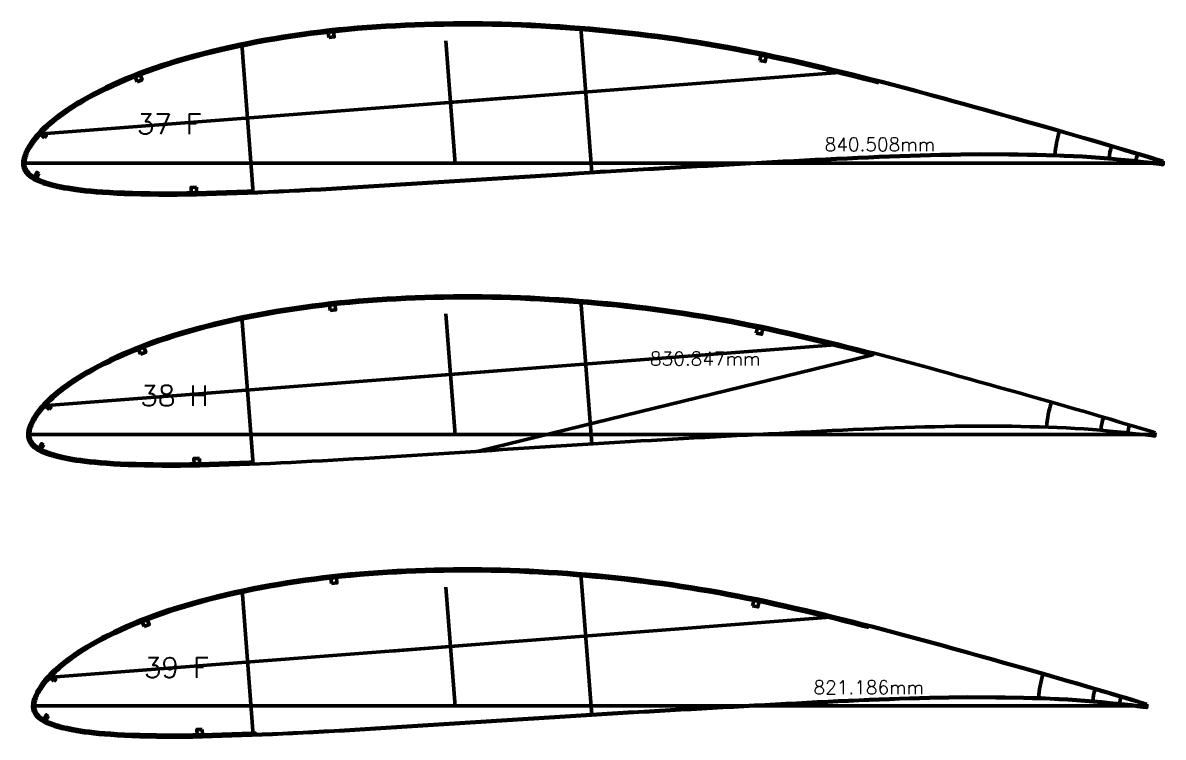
# Model space of a CAD drawing. Header units: metres. Extents: x -405 to 675, y -15418 to 133.
# Drawn here: x -315 to 525, y -7623 to -7097 of the extents above; entities that cross this region are included whole.
import ezdxf
from ezdxf.enums import TextEntityAlignment as Align

# ---------------------------------------------------------------- set-up
doc = ezdxf.new("R2010")
doc.units = ezdxf.units.M
for name, color, linetype, lineweight in [('FoilLayer', 7, 'Continuous', 50), ('RefFoilLayer', 7, 'Continuous', 50), ('StringerLayer', 7, 'Continuous', 50), ('SubLayer', 7, 'Continuous', 50), ('TextLayer', 7, 'Continuous', 50)]:
    doc.layers.add(name, color=color, linetype=linetype, lineweight=lineweight)
doc.styles.add('MSゴシック', font='romans')

msp = doc.modelspace()

# ---------------------------------------------------------------- linework, layer by layer
at = {"layer": 'FoilLayer'}
msp.add_line((311.19, -7341.43), (20.77, -7412.34), dxfattribs=at)
for points in [[(525.18, -7199.17), (522.61, -7198.35), (518.48, -7197.1), (514.01, -7195.71), (509.12, -7194.24), (503.8, -7192.66), (498.07, -7190.97), (492.01, -7189.16), (485.67, -7187.28), (479.14, -7185.36), (472.56, -7183.43), (465.92, -7181.54), (459.19, -7179.57), (452.37, -7177.57), (445.45, -7175.59), (438.41, -7173.58), (431.25, -7171.57), (423.96, -7169.52), (416.55, -7167.43), (409.06, -7165.33), (401.52, -7163.22), (393.95, -7161.1), (386.37, -7158.98), (378.8, -7156.88), (371.24, -7154.79), (363.68, -7152.71), (356.13, -7150.64), (348.61, -7148.59), (341.13, -7146.57), (333.66, -7144.58), (326.2, -7142.62), (318.76, -7140.67), (315.08, -7139.72), (314.82, -7140.74), (311.08, -7139.77), (303.68, -7137.89), (296.3, -7136.03), (288.92, -7134.21), (281.54, -7132.42), (274.17, -7130.65), (266.82, -7128.9), (259.52, -7127.19), (252.27, -7125.53), (245.07, -7123.92), (237.91, -7122.37), (230.77, -7120.86), (223.65, -7119.4), (216.54, -7118), (209.45, -7116.64), (202.36, -7115.33), (195.29, -7114.08), (188.21, -7112.88), (181.13, -7111.73), (174.03, -7110.62), (166.92, -7109.57), (159.81, -7108.56), (152.68, -7107.59), (145.55, -7106.68), (138.41, -7105.81), (131.26, -7105), (124.08, -7104.22), (116.89, -7103.5), (109.69, -7102.81), (102.48, -7102.17), (95.28, -7101.57), (88.08, -7101.02), (80.88, -7100.51), (73.7, -7100.05), (66.53, -7099.64), (59.36, -7099.28), (52.2, -7098.97), (45.05, -7098.71), (37.9, -7098.5), (30.76, -7098.34), (23.63, -7098.23), (16.5, -7098.17), (9.37, -7098.17), (2.24, -7098.21), (-4.89, -7098.31), (-12.01, -7098.45), (-19.12, -7098.65), (-26.22, -7098.89), (-33.3, -7099.19), (-40.37, -7099.54), (-47.43, -7099.94), (-54.46, -7100.39), (-61.46, -7100.89), (-68.42, -7101.44), (-75.32, -7102.05), (-82.17, -7102.71), (-89, -7103.45), (-95.82, -7104.25), (-102.63, -7105.11), (-109.41, -7106.03), (-116.17, -7107.01), (-122.91, -7108.05), (-129.61, -7109.15), (-136.28, -7110.31), (-142.9, -7111.52), (-149.48, -7112.8), (-156, -7114.14), (-162.47, -7115.54), (-168.88, -7117), (-175.23, -7118.53), (-181.53, -7120.13), (-187.78, -7121.78), (-193.94, -7123.48), (-199.99, -7125.22), (-205.91, -7127.01), (-211.7, -7128.85), (-217.36, -7130.75), (-222.91, -7132.72), (-228.33, -7134.74), (-233.63, -7136.82), (-238.79, -7138.93), (-243.8, -7141.09), (-248.64, -7143.28), (-253.32, -7145.49), (-257.8, -7147.7), (-262.08, -7149.9), (-266.12, -7152.07), (-269.93, -7154.2), (-273.5, -7156.3), (-276.83, -7158.35), (-279.95, -7160.36), (-282.84, -7162.31), (-285.53, -7164.19), (-288.02, -7166.02), (-290.32, -7167.77), (-292.44, -7169.47), (-294.39, -7171.1), (-296.19, -7172.69), (-297.85, -7174.23), (-299.39, -7175.72), (-300.81, -7177.15), (-302.12, -7178.54), (-303.33, -7179.88), (-304.45, -7181.17), (-305.48, -7182.43), (-306.43, -7183.65), (-307.31, -7184.84), (-308.12, -7185.99), (-308.86, -7187.1), (-309.54, -7188.19), (-310.16, -7189.26), (-310.74, -7190.3), (-311.26, -7191.28), (-311.71, -7192.24), (-312.12, -7193.22), (-312.49, -7194.17), (-312.82, -7195.05), (-313.08, -7195.91), (-313.29, -7196.77), (-313.45, -7197.63), (-313.57, -7198.46), (-313.65, -7199.26), (-313.69, -7200.05), (-313.68, -7200.78), (-313.63, -7201.51), (-313.51, -7202.25), (-313.33, -7202.98), (-313.08, -7203.72), (-312.77, -7204.45), (-312.39, -7205.17), (-311.94, -7205.88), (-311.42, -7206.57), (-310.83, -7207.24), (-310.17, -7207.91), (-309.44, -7208.55), (-308.64, -7209.18), (-307.78, -7209.78), (-306.86, -7210.37), (-305.86, -7210.93), (-304.78, -7211.48), (-303.63, -7212.01), (-302.39, -7212.52), (-301.07, -7213.03), (-299.66, -7213.54), (-298.16, -7214.04), (-296.57, -7214.54), (-294.87, -7215.04), (-293.06, -7215.53), (-291.11, -7216.01), (-289.02, -7216.48), (-286.76, -7216.95), (-284.33, -7217.42), (-281.7, -7217.89), (-278.87, -7218.35), (-275.81, -7218.81), (-272.49, -7219.24), (-268.89, -7219.65), (-264.98, -7220.04), (-260.72, -7220.4), (-256.13, -7220.75), (-251.19, -7221.07), (-245.92, -7221.35), (-240.32, -7221.58), (-234.39, -7221.77), (-228.16, -7221.92), (-221.68, -7222.03), (-215.03, -7222.11), (-208.24, -7222.15), (-201.35, -7222.12), (-194.33, -7222.03), (-187.16, -7221.89), (-179.86, -7221.71), (-172.46, -7221.49), (-164.97, -7221.24), (-157.38, -7220.97), (-149.72, -7220.68), (-147.15, -7220.57), (-147.11, -7221.62), (-141.98, -7221.42), (-134.28, -7221.11), (-126.58, -7220.77), (-118.87, -7220.4), (-111.12, -7220.01), (-103.33, -7219.6), (-95.53, -7219.19), (-87.74, -7218.77), (-79.96, -7218.32), (-72.17, -7217.86), (-64.34, -7217.37), (-56.47, -7216.88), (-48.59, -7216.39), (-40.69, -7215.9), (-32.78, -7215.41), (-24.85, -7214.91), (-16.9, -7214.41), (-8.94, -7213.9), (-0.99, -7213.4), (6.97, -7212.9), (14.93, -7212.41), (22.88, -7211.91), (30.83, -7211.41), (38.78, -7210.9), (46.74, -7210.39), (54.7, -7209.89), (62.65, -7209.4), (70.61, -7208.9), (78.56, -7208.39), (86.52, -7207.89), (94.47, -7207.37), (102.41, -7206.87), (110.35, -7206.36), (118.28, -7205.87), (126.21, -7205.38), (134.13, -7204.9), (142.05, -7204.43), (149.96, -7203.96), (157.86, -7203.5), (165.76, -7203.06), (173.69, -7202.63), (181.63, -7202.19), (189.57, -7201.76), (197.51, -7201.32), (205.46, -7200.87), (213.4, -7200.44), (221.34, -7200.01), (229.28, -7199.58), (237.21, -7199.16), (245.14, -7198.73), (253.05, -7198.31), (260.94, -7197.89), (268.82, -7197.49), (276.71, -7197.1), (284.6, -7196.72), (292.48, -7196.34), (300.32, -7195.97), (308.11, -7195.61), (315.84, -7195.27), (323.54, -7194.96), (331.21, -7194.66), (338.8, -7194.38), (346.32, -7194.13), (353.8, -7193.94), (361.27, -7193.78), (368.7, -7193.64), (376.08, -7193.49), (383.31, -7193.36), (390.4, -7193.32), (397.48, -7193.35), (404.55, -7193.38), (411.56, -7193.4), (418.47, -7193.48), (425.35, -7193.64), (432.22, -7193.79), (439.01, -7193.91), (445.71, -7194.08), (452.38, -7194.37), (459.09, -7194.71), (465.77, -7195.05), (472.28, -7195.42), (478.66, -7195.91), (485.01, -7196.47), (491.25, -7197.05), (497.27, -7197.62), (503.01, -7198.22), (508.44, -7198.82), (513.53, -7199.38), (518.26, -7199.93), (522.62, -7200.46), (525.32, -7200.81)], [(519.28, -7398.75), (516.73, -7397.94), (512.65, -7396.71), (508.23, -7395.34), (503.4, -7393.88), (498.14, -7392.32), (492.48, -7390.64), (486.48, -7388.86), (480.21, -7387), (473.76, -7385.1), (467.25, -7383.2), (460.69, -7381.33), (454.03, -7379.38), (447.3, -7377.4), (440.45, -7375.44), (433.49, -7373.46), (426.42, -7371.47), (419.21, -7369.44), (411.89, -7367.38), (404.48, -7365.3), (397.02, -7363.21), (389.54, -7361.12), (382.05, -7359.02), (374.57, -7356.94), (367.09, -7354.88), (359.61, -7352.82), (352.15, -7350.78), (344.72, -7348.76), (337.32, -7346.76), (329.94, -7344.79), (322.56, -7342.84), (315.21, -7340.92), (311.57, -7339.98), (311.19, -7341.43), (307.5, -7340.48), (300.19, -7338.62), (292.89, -7336.79), (285.59, -7334.98), (278.3, -7333.21), (271.01, -7331.46), (263.75, -7329.74), (256.53, -7328.05), (249.37, -7326.41), (242.25, -7324.81), (235.17, -7323.27), (228.12, -7321.79), (221.08, -7320.35), (214.05, -7318.96), (207.03, -7317.61), (200.03, -7316.32), (193.04, -7315.08), (186.04, -7313.9), (179.04, -7312.76), (172.03, -7311.67), (165, -7310.62), (157.97, -7309.62), (150.93, -7308.67), (143.88, -7307.77), (136.82, -7306.91), (129.75, -7306.11), (122.66, -7305.34), (115.55, -7304.62), (108.42, -7303.94), (101.3, -7303.31), (94.18, -7302.72), (87.06, -7302.17), (79.95, -7301.67), (72.85, -7301.22), (65.76, -7300.81), (58.68, -7300.46), (51.6, -7300.15), (44.53, -7299.89), (37.46, -7299.68), (30.41, -7299.52), (23.35, -7299.42), (16.31, -7299.36), (9.26, -7299.35), (2.22, -7299.4), (-4.83, -7299.49), (-11.87, -7299.64), (-18.9, -7299.83), (-25.91, -7300.07), (-32.92, -7300.37), (-39.91, -7300.71), (-46.88, -7301.11), (-53.84, -7301.56), (-60.76, -7302.05), (-67.63, -7302.59), (-74.45, -7303.19), (-81.23, -7303.85), (-87.98, -7304.57), (-94.72, -7305.37), (-101.45, -7306.22), (-108.15, -7307.12), (-114.83, -7308.09), (-121.49, -7309.12), (-128.12, -7310.21), (-134.71, -7311.35), (-141.25, -7312.56), (-147.75, -7313.82), (-154.2, -7315.15), (-160.6, -7316.53), (-166.94, -7317.97), (-173.21, -7319.48), (-179.44, -7321.06), (-185.62, -7322.7), (-191.71, -7324.38), (-197.69, -7326.1), (-203.54, -7327.86), (-209.26, -7329.69), (-214.86, -7331.57), (-220.34, -7333.51), (-225.7, -7335.51), (-230.94, -7337.56), (-236.04, -7339.65), (-240.99, -7341.78), (-245.78, -7343.95), (-250.4, -7346.13), (-254.83, -7348.32), (-259.06, -7350.49), (-263.05, -7352.63), (-266.82, -7354.74), (-270.34, -7356.81), (-273.64, -7358.84), (-276.72, -7360.83), (-279.58, -7362.75), (-282.24, -7364.62), (-284.7, -7366.42), (-286.97, -7368.16), (-289.06, -7369.83), (-290.99, -7371.45), (-292.77, -7373.02), (-294.41, -7374.54), (-295.93, -7376.01), (-297.34, -7377.43), (-298.64, -7378.8), (-299.83, -7380.12), (-300.94, -7381.4), (-301.96, -7382.64), (-302.9, -7383.85), (-303.76, -7385.02), (-304.56, -7386.16), (-305.29, -7387.26), (-305.96, -7388.34), (-306.58, -7389.4), (-307.15, -7390.42), (-307.67, -7391.39), (-308.12, -7392.34), (-308.52, -7393.3), (-308.88, -7394.24), (-309.2, -7395.12), (-309.46, -7395.96), (-309.67, -7396.81), (-309.83, -7397.66), (-309.95, -7398.48), (-310.03, -7399.26), (-310.07, -7400.05), (-310.06, -7400.77), (-310.01, -7401.49), (-309.89, -7402.22), (-309.71, -7402.94), (-309.47, -7403.67), (-309.16, -7404.39), (-308.78, -7405.11), (-308.34, -7405.8), (-307.83, -7406.48), (-307.25, -7407.15), (-306.59, -7407.8), (-305.87, -7408.44), (-305.08, -7409.06), (-304.24, -7409.66), (-303.32, -7410.24), (-302.34, -7410.79), (-301.27, -7411.33), (-300.13, -7411.85), (-298.91, -7412.36), (-297.6, -7412.87), (-296.21, -7413.36), (-294.73, -7413.86), (-293.15, -7414.35), (-291.47, -7414.85), (-289.68, -7415.33), (-287.76, -7415.81), (-285.69, -7416.27), (-283.46, -7416.74), (-281.06, -7417.2), (-278.46, -7417.66), (-275.66, -7418.12), (-272.63, -7418.57), (-269.36, -7419.01), (-265.8, -7419.41), (-261.93, -7419.79), (-257.73, -7420.15), (-253.18, -7420.49), (-248.31, -7420.81), (-243.1, -7421.08), (-237.56, -7421.32), (-231.69, -7421.5), (-225.54, -7421.65), (-219.13, -7421.76), (-212.55, -7421.84), (-205.85, -7421.88), (-199.03, -7421.85), (-192.09, -7421.76), (-185.01, -7421.62), (-177.79, -7421.44), (-170.48, -7421.23), (-163.07, -7420.98), (-155.57, -7420.71), (-148, -7420.42), (-145.46, -7420.32), (-145.4, -7421.82), (-140.33, -7421.62), (-132.72, -7421.31), (-125.11, -7420.97), (-117.48, -7420.61), (-109.82, -7420.22), (-102.12, -7419.82), (-94.41, -7419.41), (-86.71, -7418.99), (-79.02, -7418.56), (-71.31, -7418.1), (-63.57, -7417.62), (-55.79, -7417.13), (-48, -7416.64), (-40.19, -7416.17), (-32.37, -7415.68), (-24.53, -7415.18), (-16.68, -7414.68), (-8.81, -7414.19), (-0.95, -7413.69), (6.92, -7413.2), (14.78, -7412.71), (22.64, -7412.22), (30.5, -7411.72), (38.37, -7411.22), (46.23, -7410.72), (54.09, -7410.22), (61.96, -7409.73), (69.83, -7409.24), (77.69, -7408.74), (85.55, -7408.24), (93.41, -7407.73), (101.26, -7407.23), (109.11, -7406.73), (116.95, -7406.25), (124.78, -7405.76), (132.62, -7405.29), (140.44, -7404.82), (148.26, -7404.36), (156.07, -7403.91), (163.88, -7403.47), (171.71, -7403.04), (179.56, -7402.61), (187.41, -7402.18), (195.27, -7401.75), (203.12, -7401.31), (210.97, -7400.88), (218.82, -7400.45), (226.66, -7400.03), (234.51, -7399.61), (242.35, -7399.19), (250.17, -7398.77), (257.97, -7398.36), (265.76, -7397.96), (273.55, -7397.58), (281.35, -7397.2), (289.14, -7396.83), (296.89, -7396.46), (304.58, -7396.1), (312.23, -7395.77), (319.84, -7395.46), (327.42, -7395.16), (334.92, -7394.89), (342.35, -7394.65), (349.74, -7394.45), (357.12, -7394.29), (364.47, -7394.16), (371.76, -7394.01), (378.91, -7393.89), (385.92, -7393.84), (392.91, -7393.87), (399.9, -7393.9), (406.82, -7393.92), (413.65, -7394), (420.45, -7394.15), (427.24, -7394.31), (433.95, -7394.43), (440.56, -7394.59), (447.15, -7394.88), (453.79, -7395.22), (460.39, -7395.55), (466.82, -7395.91), (473.12, -7396.4), (479.4, -7396.95), (485.56, -7397.53), (491.51, -7398.09), (497.18, -7398.68), (502.54, -7399.27), (507.57, -7399.83), (512.25, -7400.37), (516.56, -7400.89), (519.22, -7401.25)], [(513.1, -7599.2), (510.59, -7598.39), (506.56, -7597.17), (502.19, -7595.82), (497.42, -7594.38), (492.22, -7592.84), (486.62, -7591.18), (480.7, -7589.42), (474.5, -7587.59), (468.13, -7585.7), (461.69, -7583.82), (455.2, -7581.98), (448.63, -7580.05), (441.97, -7578.1), (435.21, -7576.16), (428.33, -7574.2), (421.34, -7572.24), (414.21, -7570.23), (406.98, -7568.19), (399.65, -7566.14), (392.28, -7564.07), (384.89, -7562), (377.49, -7559.93), (370.09, -7557.88), (362.7, -7555.83), (355.31, -7553.8), (347.94, -7551.78), (340.6, -7549.79), (333.28, -7547.81), (325.99, -7545.87), (318.7, -7543.94), (311.43, -7542.04), (307.83, -7541.12), (307.57, -7542.13), (303.92, -7541.19), (296.69, -7539.35), (289.48, -7537.54), (282.27, -7535.76), (275.06, -7534), (267.86, -7532.28), (260.68, -7530.57), (253.54, -7528.9), (246.46, -7527.28), (239.43, -7525.71), (232.43, -7524.18), (225.46, -7522.71), (218.5, -7521.29), (211.56, -7519.92), (204.62, -7518.59), (197.7, -7517.31), (190.79, -7516.09), (183.88, -7514.91), (176.96, -7513.79), (170.02, -7512.71), (163.08, -7511.68), (156.13, -7510.69), (149.17, -7509.75), (142.2, -7508.86), (135.23, -7508.01), (128.24, -7507.21), (121.23, -7506.46), (114.2, -7505.75), (107.16, -7505.08), (100.12, -7504.45), (93.08, -7503.87), (86.05, -7503.33), (79.02, -7502.83), (72, -7502.38), (65, -7501.98), (57.99, -7501.63), (51, -7501.33), (44.01, -7501.07), (37.03, -7500.87), (30.05, -7500.71), (23.08, -7500.6), (16.12, -7500.55), (9.16, -7500.54), (2.19, -7500.59), (-4.77, -7500.68), (-11.73, -7500.82), (-18.68, -7501.01), (-25.61, -7501.25), (-32.54, -7501.54), (-39.44, -7501.89), (-46.34, -7502.28), (-53.21, -7502.72), (-60.05, -7503.2), (-66.84, -7503.74), (-73.58, -7504.33), (-80.28, -7504.98), (-86.95, -7505.7), (-93.61, -7506.48), (-100.26, -7507.32), (-106.89, -7508.22), (-113.5, -7509.18), (-120.08, -7510.2), (-126.63, -7511.27), (-133.14, -7512.4), (-139.61, -7513.59), (-146.03, -7514.84), (-152.41, -7516.15), (-158.73, -7517.52), (-164.99, -7518.94), (-171.2, -7520.44), (-177.35, -7522), (-183.45, -7523.61), (-189.48, -7525.27), (-195.38, -7526.97), (-201.16, -7528.72), (-206.82, -7530.52), (-212.35, -7532.38), (-217.77, -7534.3), (-223.07, -7536.27), (-228.25, -7538.3), (-233.29, -7540.37), (-238.18, -7542.48), (-242.91, -7544.62), (-247.48, -7546.78), (-251.86, -7548.94), (-256.04, -7551.08), (-259.99, -7553.2), (-263.71, -7555.28), (-267.19, -7557.33), (-270.45, -7559.34), (-273.49, -7561.3), (-276.32, -7563.2), (-278.95, -7565.05), (-281.38, -7566.82), (-283.62, -7568.54), (-285.69, -7570.19), (-287.6, -7571.79), (-289.35, -7573.35), (-290.98, -7574.85), (-292.48, -7576.3), (-293.87, -7577.7), (-295.15, -7579.05), (-296.33, -7580.36), (-297.43, -7581.63), (-298.43, -7582.85), (-299.36, -7584.05), (-300.22, -7585.21), (-301.01, -7586.33), (-301.73, -7587.42), (-302.39, -7588.48), (-303, -7589.53), (-303.57, -7590.54), (-304.07, -7591.5), (-304.52, -7592.43), (-304.91, -7593.38), (-305.28, -7594.31), (-305.59, -7595.18), (-305.85, -7596.01), (-306.05, -7596.86), (-306.21, -7597.69), (-306.33, -7598.5), (-306.41, -7599.27), (-306.44, -7600.05), (-306.44, -7600.76), (-306.39, -7601.47), (-306.27, -7602.19), (-306.1, -7602.9), (-305.85, -7603.62), (-305.55, -7604.34), (-305.18, -7605.04), (-304.74, -7605.72), (-304.24, -7606.39), (-303.66, -7607.05), (-303.01, -7607.7), (-302.3, -7608.33), (-301.53, -7608.94), (-300.69, -7609.53), (-299.79, -7610.1), (-298.81, -7610.65), (-297.76, -7611.18), (-296.63, -7611.7), (-295.43, -7612.2), (-294.14, -7612.7), (-292.76, -7613.19), (-291.3, -7613.68), (-289.74, -7614.17), (-288.08, -7614.66), (-286.31, -7615.14), (-284.41, -7615.61), (-282.37, -7616.07), (-280.16, -7616.52), (-277.78, -7616.98), (-275.22, -7617.44), (-272.45, -7617.9), (-269.46, -7618.34), (-266.22, -7618.77), (-262.71, -7619.17), (-258.88, -7619.54), (-254.73, -7619.9), (-250.24, -7620.23), (-245.42, -7620.55), (-240.27, -7620.82), (-234.79, -7621.05), (-229, -7621.23), (-222.91, -7621.38), (-216.59, -7621.49), (-210.08, -7621.57), (-203.45, -7621.61), (-196.72, -7621.58), (-189.86, -7621.49), (-182.86, -7621.35), (-175.73, -7621.17), (-168.5, -7620.97), (-161.18, -7620.72), (-153.76, -7620.45), (-146.28, -7620.17), (-143.77, -7620.07), (-143.73, -7621.12), (-138.72, -7620.92), (-131.19, -7620.61), (-123.67, -7620.28), (-116.14, -7619.92), (-108.56, -7619.54), (-100.96, -7619.14), (-93.34, -7618.74), (-85.73, -7618.32), (-78.12, -7617.89), (-70.51, -7617.44), (-62.86, -7616.96), (-55.17, -7616.48), (-47.47, -7616), (-39.75, -7615.53), (-32.02, -7615.05), (-24.28, -7614.56), (-16.51, -7614.06), (-8.74, -7613.57), (-0.97, -7613.08), (6.81, -7612.6), (14.58, -7612.11), (22.35, -7611.63), (30.12, -7611.14), (37.89, -7610.64), (45.66, -7610.14), (53.44, -7609.65), (61.21, -7609.17), (68.99, -7608.68), (76.76, -7608.19), (84.53, -7607.69), (92.3, -7607.19), (100.06, -7606.7), (107.81, -7606.21), (115.56, -7605.72), (123.3, -7605.25), (131.05, -7604.78), (138.78, -7604.31), (146.51, -7603.86), (154.23, -7603.41), (161.95, -7602.98), (169.69, -7602.55), (177.45, -7602.13), (185.21, -7601.71), (192.97, -7601.28), (200.74, -7600.84), (208.49, -7600.42), (216.25, -7600), (224, -7599.58), (231.76, -7599.17), (239.5, -7598.75), (247.23, -7598.34), (254.94, -7597.93), (262.64, -7597.54), (270.34, -7597.16), (278.05, -7596.79), (285.75, -7596.42), (293.41, -7596.05), (301.02, -7595.7), (308.58, -7595.37), (316.1, -7595.06), (323.59, -7594.77), (331.02, -7594.5), (338.36, -7594.26), (345.67, -7594.07), (352.96, -7593.91), (360.23, -7593.77), (367.43, -7593.63), (374.5, -7593.51), (381.43, -7593.46), (388.34, -7593.49), (395.25, -7593.53), (402.1, -7593.55), (408.85, -7593.62), (415.57, -7593.77), (422.28, -7593.92), (428.92, -7594.04), (435.46, -7594.21), (441.98, -7594.49), (448.54, -7594.82), (455.06, -7595.15), (461.43, -7595.51), (467.66, -7595.99), (473.87, -7596.54), (479.95, -7597.11), (485.84, -7597.67), (491.45, -7598.25), (496.75, -7598.83), (501.72, -7599.38), (506.35, -7599.92), (510.61, -7600.44), (513.24, -7600.78)]]:
    msp.add_lwpolyline(points, close=True, dxfattribs=at)
at = {"layer": 'RefFoilLayer'}
for points in [[(525.32, -7198.74), (522.74, -7197.91), (518.61, -7196.67), (514.14, -7195.28), (509.25, -7193.8), (503.93, -7192.23), (498.2, -7190.54), (492.14, -7188.73), (485.8, -7186.85), (479.27, -7184.92), (472.68, -7183), (466.04, -7181.11), (459.31, -7179.14), (452.5, -7177.14), (445.57, -7175.15), (438.53, -7173.15), (431.38, -7171.14), (424.08, -7169.08), (416.68, -7167), (409.18, -7164.9), (401.64, -7162.78), (394.07, -7160.66), (386.49, -7158.55), (378.92, -7156.44), (371.36, -7154.35), (363.79, -7152.27), (356.25, -7150.21), (348.73, -7148.16), (341.24, -7146.14), (333.77, -7144.15), (326.31, -7142.18), (318.87, -7140.24), (311.45, -7138.32), (304.05, -7136.43), (296.66, -7134.58), (289.27, -7132.75), (281.89, -7130.96), (274.52, -7129.19), (267.16, -7127.44), (259.85, -7125.73), (252.6, -7124.07), (245.39, -7122.46), (238.22, -7120.9), (231.07, -7119.39), (223.94, -7117.93), (216.82, -7116.52), (209.72, -7115.16), (202.62, -7113.86), (195.54, -7112.6), (188.45, -7111.4), (181.36, -7110.24), (174.25, -7109.14), (167.13, -7108.08), (160.01, -7107.07), (152.87, -7106.11), (145.73, -7105.19), (138.58, -7104.32), (131.42, -7103.5), (124.23, -7102.73), (117.03, -7102), (109.82, -7101.32), (102.61, -7100.67), (95.39, -7100.07), (88.18, -7099.52), (80.98, -7099.01), (73.79, -7098.55), (66.6, -7098.14), (59.42, -7097.78), (52.25, -7097.47), (45.09, -7097.21), (37.93, -7097), (30.78, -7096.84), (23.64, -7096.73), (16.5, -7096.67), (9.36, -7096.67), (2.22, -7096.71), (-4.92, -7096.81), (-12.05, -7096.95), (-19.17, -7097.15), (-26.28, -7097.4), (-33.38, -7097.69), (-40.46, -7098.04), (-47.53, -7098.45), (-54.57, -7098.9), (-61.58, -7099.4), (-68.55, -7099.95), (-75.46, -7100.55), (-82.33, -7101.22), (-89.18, -7101.96), (-96.01, -7102.76), (-102.83, -7103.62), (-109.63, -7104.54), (-116.4, -7105.53), (-123.15, -7106.57), (-129.87, -7107.67), (-136.55, -7108.83), (-143.19, -7110.05), (-149.78, -7111.33), (-156.32, -7112.68), (-162.81, -7114.08), (-169.24, -7115.54), (-175.6, -7117.08), (-181.92, -7118.68), (-188.18, -7120.34), (-194.36, -7122.04), (-200.42, -7123.78), (-206.36, -7125.58), (-212.17, -7127.43), (-217.86, -7129.34), (-223.43, -7131.31), (-228.88, -7133.34), (-234.2, -7135.43), (-239.38, -7137.56), (-244.41, -7139.72), (-249.28, -7141.93), (-253.98, -7144.15), (-258.49, -7146.37), (-262.79, -7148.58), (-266.85, -7150.76), (-270.69, -7152.91), (-274.28, -7155.02), (-277.65, -7157.09), (-280.78, -7159.11), (-283.7, -7161.08), (-286.42, -7162.98), (-288.93, -7164.82), (-291.25, -7166.6), (-293.4, -7168.32), (-295.38, -7169.98), (-297.21, -7171.59), (-298.89, -7173.15), (-300.45, -7174.66), (-301.9, -7176.12), (-303.23, -7177.53), (-304.47, -7178.9), (-305.61, -7180.22), (-306.67, -7181.51), (-307.64, -7182.76), (-308.54, -7183.98), (-309.37, -7185.16), (-310.13, -7186.31), (-310.83, -7187.44), (-311.47, -7188.53), (-312.07, -7189.6), (-312.62, -7190.64), (-313.1, -7191.66), (-313.52, -7192.67), (-313.9, -7193.66), (-314.25, -7194.62), (-314.54, -7195.56), (-314.76, -7196.5), (-314.93, -7197.41), (-315.07, -7198.31), (-315.15, -7199.19), (-315.19, -7200.05), (-315.18, -7200.9), (-315.11, -7201.76), (-314.97, -7202.62), (-314.75, -7203.47), (-314.46, -7204.32), (-314.09, -7205.16), (-313.65, -7205.98), (-313.14, -7206.78), (-312.55, -7207.56), (-311.89, -7208.31), (-311.16, -7209.03), (-310.36, -7209.73), (-309.5, -7210.41), (-308.58, -7211.05), (-307.59, -7211.68), (-306.53, -7212.27), (-305.41, -7212.84), (-304.2, -7213.39), (-302.93, -7213.92), (-301.57, -7214.44), (-300.14, -7214.96), (-298.61, -7215.47), (-296.99, -7215.98), (-295.26, -7216.48), (-293.41, -7216.98), (-291.44, -7217.47), (-289.32, -7217.95), (-287.04, -7218.42), (-284.59, -7218.89), (-281.95, -7219.37), (-279.09, -7219.84), (-276, -7220.3), (-272.66, -7220.73), (-269.04, -7221.15), (-265.1, -7221.53), (-260.84, -7221.9), (-256.22, -7222.24), (-251.27, -7222.56), (-245.99, -7222.85), (-240.37, -7223.08), (-234.43, -7223.27), (-228.19, -7223.42), (-221.7, -7223.53), (-215.03, -7223.61), (-208.24, -7223.65), (-201.33, -7223.62), (-194.3, -7223.53), (-187.12, -7223.39), (-179.82, -7223.21), (-172.41, -7222.99), (-164.92, -7222.74), (-157.32, -7222.47), (-149.66, -7222.17), (-141.96, -7221.87), (-134.26, -7221.56), (-126.56, -7221.22), (-118.85, -7220.85), (-111.09, -7220.46), (-103.31, -7220.05), (-95.51, -7219.64), (-87.72, -7219.22), (-79.94, -7218.77), (-72.14, -7218.31), (-64.31, -7217.82), (-56.44, -7217.33), (-48.56, -7216.84), (-40.66, -7216.35), (-32.75, -7215.86), (-24.82, -7215.36), (-16.87, -7214.85), (-8.92, -7214.35), (-0.96, -7213.85), (7, -7213.35), (14.96, -7212.86), (22.91, -7212.36), (30.86, -7211.86), (38.81, -7211.35), (46.77, -7210.84), (54.72, -7210.34), (62.68, -7209.84), (70.64, -7209.35), (78.59, -7208.84), (86.55, -7208.33), (94.5, -7207.82), (102.44, -7207.31), (110.38, -7206.81), (118.3, -7206.32), (126.23, -7205.83), (134.16, -7205.35), (142.08, -7204.88), (149.98, -7204.41), (157.88, -7203.95), (165.79, -7203.51), (173.71, -7203.07), (181.65, -7202.64), (189.59, -7202.21), (197.54, -7201.77), (205.49, -7201.32), (213.42, -7200.89), (221.36, -7200.46), (229.3, -7200.03), (237.24, -7199.61), (245.16, -7199.18), (253.08, -7198.76), (260.97, -7198.34), (268.85, -7197.94), (276.73, -7197.55), (284.62, -7197.17), (292.5, -7196.79), (300.34, -7196.42), (308.13, -7196.06), (315.86, -7195.72), (323.56, -7195.41), (331.23, -7195.11), (338.82, -7194.83), (346.33, -7194.58), (353.81, -7194.39), (361.28, -7194.23), (368.71, -7194.09), (376.08, -7193.94), (383.31, -7193.81), (390.4, -7193.77), (397.48, -7193.8), (404.55, -7193.83), (411.55, -7193.85), (418.46, -7193.93), (425.34, -7194.09), (432.21, -7194.24), (439, -7194.36), (445.69, -7194.53), (452.35, -7194.82), (459.07, -7195.16), (465.75, -7195.5), (472.25, -7195.86), (478.63, -7196.36), (484.97, -7196.91), (491.2, -7197.5), (497.23, -7198.07), (502.96, -7198.66), (508.39, -7199.27), (513.48, -7199.83), (518.21, -7200.38), (522.56, -7200.91), (525.26, -7201.26)], [(519.28, -7398.75), (516.73, -7397.94), (512.65, -7396.71), (508.23, -7395.34), (503.4, -7393.88), (498.14, -7392.32), (492.48, -7390.64), (486.48, -7388.86), (480.21, -7387), (473.76, -7385.1), (467.25, -7383.2), (460.69, -7381.33), (454.03, -7379.38), (447.3, -7377.4), (440.45, -7375.44), (433.49, -7373.46), (426.42, -7371.47), (419.21, -7369.44), (411.89, -7367.38), (404.48, -7365.3), (397.02, -7363.21), (389.54, -7361.12), (382.05, -7359.02), (374.57, -7356.94), (367.09, -7354.88), (359.61, -7352.82), (352.15, -7350.78), (344.72, -7348.76), (337.32, -7346.76), (329.94, -7344.79), (322.56, -7342.84), (315.21, -7340.92), (307.87, -7339.03), (300.55, -7337.16), (293.25, -7335.33), (285.95, -7333.53), (278.65, -7331.75), (271.36, -7330), (264.09, -7328.28), (256.86, -7326.59), (249.69, -7324.94), (242.57, -7323.35), (235.48, -7321.81), (228.42, -7320.32), (221.37, -7318.88), (214.33, -7317.48), (207.31, -7316.14), (200.3, -7314.85), (193.29, -7313.6), (186.29, -7312.42), (179.27, -7311.28), (172.25, -7310.18), (165.21, -7309.14), (158.17, -7308.14), (151.12, -7307.18), (144.06, -7306.28), (136.99, -7305.42), (129.91, -7304.61), (122.81, -7303.85), (115.69, -7303.13), (108.56, -7302.45), (101.43, -7301.81), (94.3, -7301.22), (87.17, -7300.67), (80.05, -7300.17), (72.94, -7299.72), (65.84, -7299.31), (58.74, -7298.96), (51.65, -7298.65), (44.57, -7298.39), (37.5, -7298.18), (30.43, -7298.02), (23.37, -7297.92), (16.31, -7297.86), (9.25, -7297.85), (2.2, -7297.9), (-4.86, -7297.99), (-11.91, -7298.14), (-18.95, -7298.33), (-25.98, -7298.58), (-32.99, -7298.87), (-39.99, -7299.22), (-46.98, -7299.61), (-53.94, -7300.06), (-60.87, -7300.55), (-67.76, -7301.1), (-74.59, -7301.7), (-81.39, -7302.36), (-88.15, -7303.08), (-94.91, -7303.88), (-101.65, -7304.73), (-108.37, -7305.64), (-115.06, -7306.61), (-121.74, -7307.64), (-128.38, -7308.73), (-134.98, -7309.88), (-141.54, -7311.09), (-148.06, -7312.35), (-154.52, -7313.68), (-160.94, -7315.07), (-167.29, -7316.51), (-173.58, -7318.03), (-179.82, -7319.61), (-186.01, -7321.25), (-192.12, -7322.93), (-198.12, -7324.66), (-203.99, -7326.43), (-209.74, -7328.26), (-215.36, -7330.15), (-220.86, -7332.1), (-226.25, -7334.11), (-231.51, -7336.17), (-236.63, -7338.27), (-241.61, -7340.42), (-246.42, -7342.59), (-251.06, -7344.79), (-255.52, -7346.99), (-259.76, -7349.17), (-263.79, -7351.32), (-267.58, -7353.45), (-271.13, -7355.54), (-274.46, -7357.58), (-277.56, -7359.58), (-280.44, -7361.53), (-283.12, -7363.41), (-285.61, -7365.23), (-287.91, -7366.98), (-290.03, -7368.68), (-291.99, -7370.32), (-293.79, -7371.92), (-295.46, -7373.46), (-297, -7374.95), (-298.43, -7376.39), (-299.75, -7377.79), (-300.97, -7379.14), (-302.1, -7380.45), (-303.14, -7381.72), (-304.1, -7382.96), (-304.99, -7384.16), (-305.81, -7385.33), (-306.57, -7386.47), (-307.26, -7387.58), (-307.89, -7388.67), (-308.48, -7389.72), (-309.02, -7390.75), (-309.5, -7391.76), (-309.92, -7392.76), (-310.29, -7393.73), (-310.64, -7394.68), (-310.92, -7395.61), (-311.14, -7396.54), (-311.31, -7397.44), (-311.45, -7398.33), (-311.53, -7399.2), (-311.57, -7400.05), (-311.56, -7400.89), (-311.49, -7401.74), (-311.35, -7402.59), (-311.13, -7403.43), (-310.84, -7404.27), (-310.48, -7405.1), (-310.05, -7405.91), (-309.54, -7406.71), (-308.96, -7407.47), (-308.3, -7408.21), (-307.58, -7408.93), (-306.8, -7409.62), (-305.95, -7410.29), (-305.04, -7410.93), (-304.06, -7411.54), (-303.01, -7412.13), (-301.9, -7412.7), (-300.71, -7413.24), (-299.45, -7413.76), (-298.11, -7414.28), (-296.69, -7414.79), (-295.18, -7415.29), (-293.57, -7415.79), (-291.87, -7416.29), (-290.04, -7416.79), (-288.09, -7417.27), (-286, -7417.74), (-283.74, -7418.21), (-281.32, -7418.68), (-278.7, -7419.14), (-275.88, -7419.61), (-272.83, -7420.06), (-269.53, -7420.5), (-265.94, -7420.9), (-262.06, -7421.28), (-257.84, -7421.64), (-253.28, -7421.99), (-248.38, -7422.3), (-243.16, -7422.58), (-237.6, -7422.81), (-231.73, -7423), (-225.56, -7423.15), (-219.15, -7423.26), (-212.56, -7423.34), (-205.84, -7423.38), (-199.01, -7423.35), (-192.06, -7423.26), (-184.97, -7423.12), (-177.75, -7422.94), (-170.43, -7422.73), (-163.02, -7422.48), (-155.51, -7422.21), (-147.94, -7421.92), (-140.33, -7421.62), (-132.72, -7421.31), (-125.11, -7420.97), (-117.48, -7420.61), (-109.82, -7420.22), (-102.12, -7419.82), (-94.41, -7419.41), (-86.71, -7418.99), (-79.02, -7418.56), (-71.31, -7418.1), (-63.57, -7417.62), (-55.79, -7417.13), (-48, -7416.64), (-40.19, -7416.17), (-32.37, -7415.68), (-24.53, -7415.18), (-16.68, -7414.68), (-8.81, -7414.19), (-0.95, -7413.69), (6.92, -7413.2), (14.78, -7412.71), (22.64, -7412.22), (30.5, -7411.72), (38.37, -7411.22), (46.23, -7410.72), (54.09, -7410.22), (61.96, -7409.73), (69.83, -7409.24), (77.69, -7408.74), (85.55, -7408.24), (93.41, -7407.73), (101.26, -7407.23), (109.11, -7406.73), (116.95, -7406.25), (124.78, -7405.76), (132.62, -7405.29), (140.44, -7404.82), (148.26, -7404.36), (156.07, -7403.91), (163.88, -7403.47), (171.71, -7403.04), (179.56, -7402.61), (187.41, -7402.18), (195.27, -7401.75), (203.12, -7401.31), (210.97, -7400.88), (218.82, -7400.45), (226.66, -7400.03), (234.51, -7399.61), (242.35, -7399.19), (250.17, -7398.77), (257.97, -7398.36), (265.76, -7397.96), (273.55, -7397.58), (281.35, -7397.2), (289.14, -7396.83), (296.89, -7396.46), (304.58, -7396.1), (312.23, -7395.77), (319.84, -7395.46), (327.42, -7395.16), (334.92, -7394.89), (342.35, -7394.65), (349.74, -7394.45), (357.12, -7394.29), (364.47, -7394.16), (371.76, -7394.01), (378.91, -7393.89), (385.92, -7393.84), (392.91, -7393.87), (399.9, -7393.9), (406.82, -7393.92), (413.65, -7394), (420.45, -7394.15), (427.24, -7394.31), (433.95, -7394.43), (440.56, -7394.59), (447.15, -7394.88), (453.79, -7395.22), (460.39, -7395.55), (466.82, -7395.91), (473.12, -7396.4), (479.4, -7396.95), (485.56, -7397.53), (491.51, -7398.09), (497.18, -7398.68), (502.54, -7399.27), (507.57, -7399.83), (512.25, -7400.37), (516.56, -7400.89), (519.22, -7401.25)], [(513.24, -7598.77), (510.72, -7597.96), (506.69, -7596.74), (502.32, -7595.39), (497.55, -7593.95), (492.34, -7592.41), (486.75, -7590.75), (480.83, -7588.99), (474.63, -7587.16), (468.25, -7585.27), (461.81, -7583.39), (455.33, -7581.54), (448.75, -7579.62), (442.1, -7577.67), (435.33, -7575.73), (428.45, -7573.77), (421.46, -7571.8), (414.33, -7569.79), (407.1, -7567.76), (399.78, -7565.7), (392.4, -7563.64), (385.01, -7561.57), (377.61, -7559.5), (370.21, -7557.44), (362.82, -7555.4), (355.43, -7553.37), (348.06, -7551.35), (340.71, -7549.35), (333.4, -7547.38), (326.1, -7545.43), (318.81, -7543.51), (311.54, -7541.61), (304.29, -7539.74), (297.06, -7537.89), (289.84, -7536.08), (282.62, -7534.3), (275.41, -7532.54), (268.2, -7530.82), (261.02, -7529.11), (253.88, -7527.44), (246.79, -7525.81), (239.75, -7524.24), (232.74, -7522.72), (225.76, -7521.24), (218.79, -7519.82), (211.84, -7518.44), (204.9, -7517.11), (197.97, -7515.84), (191.04, -7514.61), (184.12, -7513.43), (177.19, -7512.31), (170.24, -7511.23), (163.29, -7510.19), (156.33, -7509.21), (149.36, -7508.26), (142.38, -7507.37), (135.4, -7506.52), (128.4, -7505.72), (121.38, -7504.97), (114.34, -7504.26), (107.3, -7503.58), (100.25, -7502.96), (93.2, -7502.37), (86.15, -7501.83), (79.12, -7501.33), (72.09, -7500.89), (65.07, -7500.48), (58.06, -7500.13), (51.05, -7499.83), (44.05, -7499.57), (37.06, -7499.37), (30.08, -7499.21), (23.09, -7499.1), (16.12, -7499.05), (9.15, -7499.04), (2.17, -7499.09), (-4.8, -7499.18), (-11.77, -7499.32), (-18.73, -7499.51), (-25.68, -7499.75), (-32.61, -7500.05), (-39.53, -7500.39), (-46.43, -7500.78), (-53.32, -7501.22), (-60.17, -7501.71), (-66.97, -7502.25), (-73.73, -7502.84), (-80.44, -7503.49), (-87.13, -7504.21), (-93.8, -7504.99), (-100.46, -7505.84), (-107.11, -7506.74), (-113.73, -7507.7), (-120.32, -7508.72), (-126.88, -7509.79), (-133.41, -7510.93), (-139.89, -7512.12), (-146.33, -7513.37), (-152.72, -7514.68), (-159.06, -7516.05), (-165.34, -7517.49), (-171.56, -7518.98), (-177.73, -7520.55), (-183.85, -7522.17), (-189.89, -7523.83), (-195.82, -7525.54), (-201.62, -7527.29), (-207.3, -7529.1), (-212.85, -7530.97), (-218.3, -7532.89), (-223.62, -7534.88), (-228.82, -7536.91), (-233.88, -7538.99), (-238.8, -7541.11), (-243.55, -7543.26), (-248.14, -7545.43), (-252.55, -7547.6), (-256.74, -7549.76), (-260.72, -7551.89), (-264.47, -7553.99), (-267.98, -7556.05), (-271.26, -7558.08), (-274.33, -7560.05), (-277.18, -7561.97), (-279.83, -7563.83), (-282.29, -7565.63), (-284.56, -7567.37), (-286.66, -7569.05), (-288.59, -7570.67), (-290.37, -7572.24), (-292.02, -7573.77), (-293.55, -7575.24), (-294.96, -7576.67), (-296.26, -7578.05), (-297.47, -7579.38), (-298.59, -7580.68), (-299.62, -7581.93), (-300.57, -7583.16), (-301.44, -7584.34), (-302.25, -7585.5), (-303, -7586.63), (-303.69, -7587.72), (-304.31, -7588.8), (-304.89, -7589.84), (-305.43, -7590.86), (-305.9, -7591.86), (-306.31, -7592.84), (-306.69, -7593.8), (-307.03, -7594.74), (-307.31, -7595.66), (-307.53, -7596.58), (-307.69, -7597.47), (-307.82, -7598.35), (-307.91, -7599.21), (-307.94, -7600.05), (-307.93, -7600.88), (-307.87, -7601.72), (-307.73, -7602.56), (-307.51, -7603.39), (-307.23, -7604.22), (-306.87, -7605.04), (-306.44, -7605.85), (-305.94, -7606.63), (-305.36, -7607.39), (-304.72, -7608.12), (-304, -7608.83), (-303.23, -7609.51), (-302.39, -7610.17), (-301.49, -7610.8), (-300.52, -7611.41), (-299.49, -7611.99), (-298.39, -7612.55), (-297.21, -7613.08), (-295.96, -7613.6), (-294.64, -7614.11), (-293.24, -7614.61), (-291.75, -7615.11), (-290.16, -7615.61), (-288.47, -7616.1), (-286.67, -7616.59), (-284.74, -7617.07), (-282.67, -7617.54), (-280.44, -7618), (-278.05, -7618.46), (-275.46, -7618.92), (-272.67, -7619.38), (-269.66, -7619.83), (-266.39, -7620.26), (-262.85, -7620.66), (-259.01, -7621.04), (-254.84, -7621.39), (-250.33, -7621.73), (-245.5, -7622.04), (-240.33, -7622.32), (-234.84, -7622.55), (-229.04, -7622.73), (-222.94, -7622.88), (-216.6, -7622.99), (-210.09, -7623.07), (-203.45, -7623.11), (-196.7, -7623.08), (-189.83, -7622.99), (-182.82, -7622.85), (-175.68, -7622.67), (-168.45, -7622.46), (-161.12, -7622.22), (-153.71, -7621.95), (-146.22, -7621.66), (-138.7, -7621.37), (-131.17, -7621.06), (-123.65, -7620.73), (-116.11, -7620.37), (-108.54, -7619.99), (-100.93, -7619.59), (-93.31, -7619.19), (-85.7, -7618.77), (-78.1, -7618.34), (-70.48, -7617.89), (-62.83, -7617.41), (-55.15, -7616.93), (-47.44, -7616.45), (-39.72, -7615.98), (-31.99, -7615.5), (-24.25, -7615.01), (-16.48, -7614.51), (-8.71, -7614.02), (-0.94, -7613.53), (6.84, -7613.05), (14.61, -7612.56), (22.38, -7612.08), (30.15, -7611.59), (37.92, -7611.09), (45.69, -7610.59), (53.47, -7610.1), (61.24, -7609.62), (69.02, -7609.13), (76.79, -7608.64), (84.56, -7608.14), (92.33, -7607.64), (100.09, -7607.15), (107.84, -7606.66), (115.59, -7606.17), (123.33, -7605.7), (131.07, -7605.23), (138.81, -7604.76), (146.54, -7604.31), (154.25, -7603.86), (161.98, -7603.43), (169.72, -7603), (177.48, -7602.58), (185.24, -7602.16), (193, -7601.73), (200.76, -7601.29), (208.52, -7600.87), (216.27, -7600.45), (224.03, -7600.03), (231.78, -7599.62), (239.53, -7599.2), (247.26, -7598.79), (254.97, -7598.38), (262.67, -7597.99), (270.37, -7597.61), (278.08, -7597.24), (285.77, -7596.87), (293.43, -7596.5), (301.04, -7596.15), (308.6, -7595.82), (316.12, -7595.51), (323.61, -7595.22), (331.03, -7594.94), (338.37, -7594.71), (345.68, -7594.52), (352.97, -7594.36), (360.24, -7594.22), (367.44, -7594.08), (374.5, -7593.96), (381.43, -7593.91), (388.34, -7593.94), (395.25, -7593.98), (402.09, -7594), (408.84, -7594.07), (415.56, -7594.22), (422.27, -7594.37), (428.9, -7594.49), (435.44, -7594.66), (441.95, -7594.94), (448.51, -7595.27), (455.04, -7595.6), (461.39, -7595.96), (467.62, -7596.44), (473.82, -7596.98), (479.91, -7597.55), (485.79, -7598.11), (491.4, -7598.69), (496.7, -7599.28), (501.67, -7599.83), (506.29, -7600.37), (510.55, -7600.88), (513.18, -7601.23)]]:
    msp.add_lwpolyline(points, close=True, dxfattribs=at)
at = {"layer": 'StringerLayer'}
for points in [[(-89.65, -7107.54), (-85.68, -7107.11), (-86.1, -7103.14), (-90.08, -7103.56), (-89.65, -7107.54)], [(228.05, -7124.37), (231.96, -7125.2), (232.79, -7121.28), (228.87, -7120.46), (228.05, -7124.37)], [(-231, -7140.08), (-227.27, -7138.62), (-228.73, -7134.9), (-232.46, -7136.36), (-231, -7140.08)], [(-299.28, -7181.35), (-297.9, -7179.9), (-300.81, -7177.15), (-302.18, -7178.6), (-299.28, -7181.35)], [(-303.22, -7207.83), (-304.96, -7206.85), (-306.92, -7210.33), (-305.18, -7211.32), (-303.22, -7207.83)], [(-187.23, -7217.89), (-191.22, -7217.97), (-191.14, -7221.97), (-187.15, -7221.89), (-187.23, -7217.89)], [(-88.64, -7308.67), (-84.66, -7308.24), (-85.09, -7304.26), (-89.07, -7304.69), (-88.64, -7308.67)], [(225.39, -7325.3), (229.3, -7326.12), (230.13, -7322.21), (226.22, -7321.39), (225.39, -7325.3)], [(-228.34, -7340.84), (-224.62, -7339.38), (-226.07, -7335.65), (-229.8, -7337.11), (-228.34, -7340.84)], [(-295.8, -7381.62), (-294.42, -7380.17), (-297.33, -7377.42), (-298.7, -7378.87), (-295.8, -7381.62)], [(-299.69, -7407.69), (-301.43, -7406.71), (-303.39, -7410.19), (-301.65, -7411.18), (-299.69, -7407.69)], [(-185.05, -7417.62), (-189.05, -7417.7), (-188.97, -7421.7), (-184.97, -7421.62), (-185.05, -7417.62)], [(-87.62, -7509.8), (-83.65, -7509.37), (-84.08, -7505.39), (-88.05, -7505.82), (-87.62, -7509.8)], [(222.73, -7526.23), (226.65, -7527.05), (227.47, -7523.14), (223.56, -7522.31), (222.73, -7526.23)], [(-225.68, -7541.59), (-221.96, -7540.13), (-223.42, -7536.41), (-227.14, -7537.87), (-225.68, -7541.59)], [(-292.32, -7581.88), (-290.95, -7580.43), (-293.85, -7577.68), (-295.23, -7579.13), (-292.32, -7581.88)], [(-296.16, -7607.55), (-297.91, -7606.57), (-299.87, -7610.05), (-298.13, -7611.04), (-296.16, -7607.55)], [(-182.88, -7617.35), (-186.88, -7617.43), (-186.8, -7621.43), (-182.8, -7621.35), (-182.88, -7617.35)]]:
    msp.add_lwpolyline(points, dxfattribs=at)
at = {"layer": 'SubLayer'}
for p, q in [((96.05, -7100.13), (104.29, -7207.2)), ((-3.48, -7110), (3.48, -7200.53)), ((-153.76, -7112.15), (-145.31, -7222)), ((290.06, -7132.95), (-304.27, -7178.68)), ((-44.92, -7158.72), (44.92, -7151.81)), ((-315.19, -7200), (525.32, -7200)), ((96.11, -7301.37), (104.24, -7407.04)), ((-3.43, -7311.21), (3.43, -7400.35)), ((-153.7, -7313.51), (-145.36, -7421.82)), ((286.73, -7333.72), (-300.77, -7378.92)), ((-44.23, -7359.18), (44.23, -7352.38)), ((-311.57, -7400), (519.28, -7400)), ((96.17, -7502.62), (104.19, -7606.89)), ((-3.38, -7512.43), (3.38, -7600.16)), ((-153.63, -7514.88), (-145.42, -7621.63)), ((283.39, -7534.49), (-297.28, -7579.17)), ((-43.54, -7559.64), (43.54, -7552.94)), ((-307.94, -7600), (513.24, -7600))]:
    msp.add_line(p, q, dxfattribs=at)
for centre, radius, start, end in [((525.32, -7200), 80, 162.95983, 175.75387), ((525.32, -7200), 40, 162.16629, 174.99189), ((525.32, -7200), 20, 160.84434, 175.63695), ((519.28, -7400), 80, 162.65327, 176.10492), ((519.28, -7400), 40, 161.54431, 175.62526), ((519.28, -7400), 20, 159.59846, 176.89006), ((513.24, -7600), 80, 162.99143, 175.81081), ((513.24, -7600), 40, 162.21204, 174.97309), ((513.24, -7600), 20, 160.93539, 175.56204)]:
    msp.add_arc(centre, radius, start, end, dxfattribs=at)

# ---------------------------------------------------------------- texts
at = {"layer": 'TextLayer', "style": 'MSゴシック'}
for s, p in [('37 F', (-231.14, -7178.79)), ('38 H', (-228.48, -7379.03)), ('39 F', (-225.83, -7579.28))]:
    msp.add_text(s, height=15, dxfattribs=at).set_placement(p)
for s, p in [('840.508mm', (357.22, -7194.32)), ('830.847mm', (228.48, -7352.24)), ('821.186mm', (349, -7594.45))]:
    msp.add_text(s, height=10, dxfattribs=at).set_placement(p, align=Align.BOTTOM_RIGHT)

doc.saveas('drawing.dxf')
